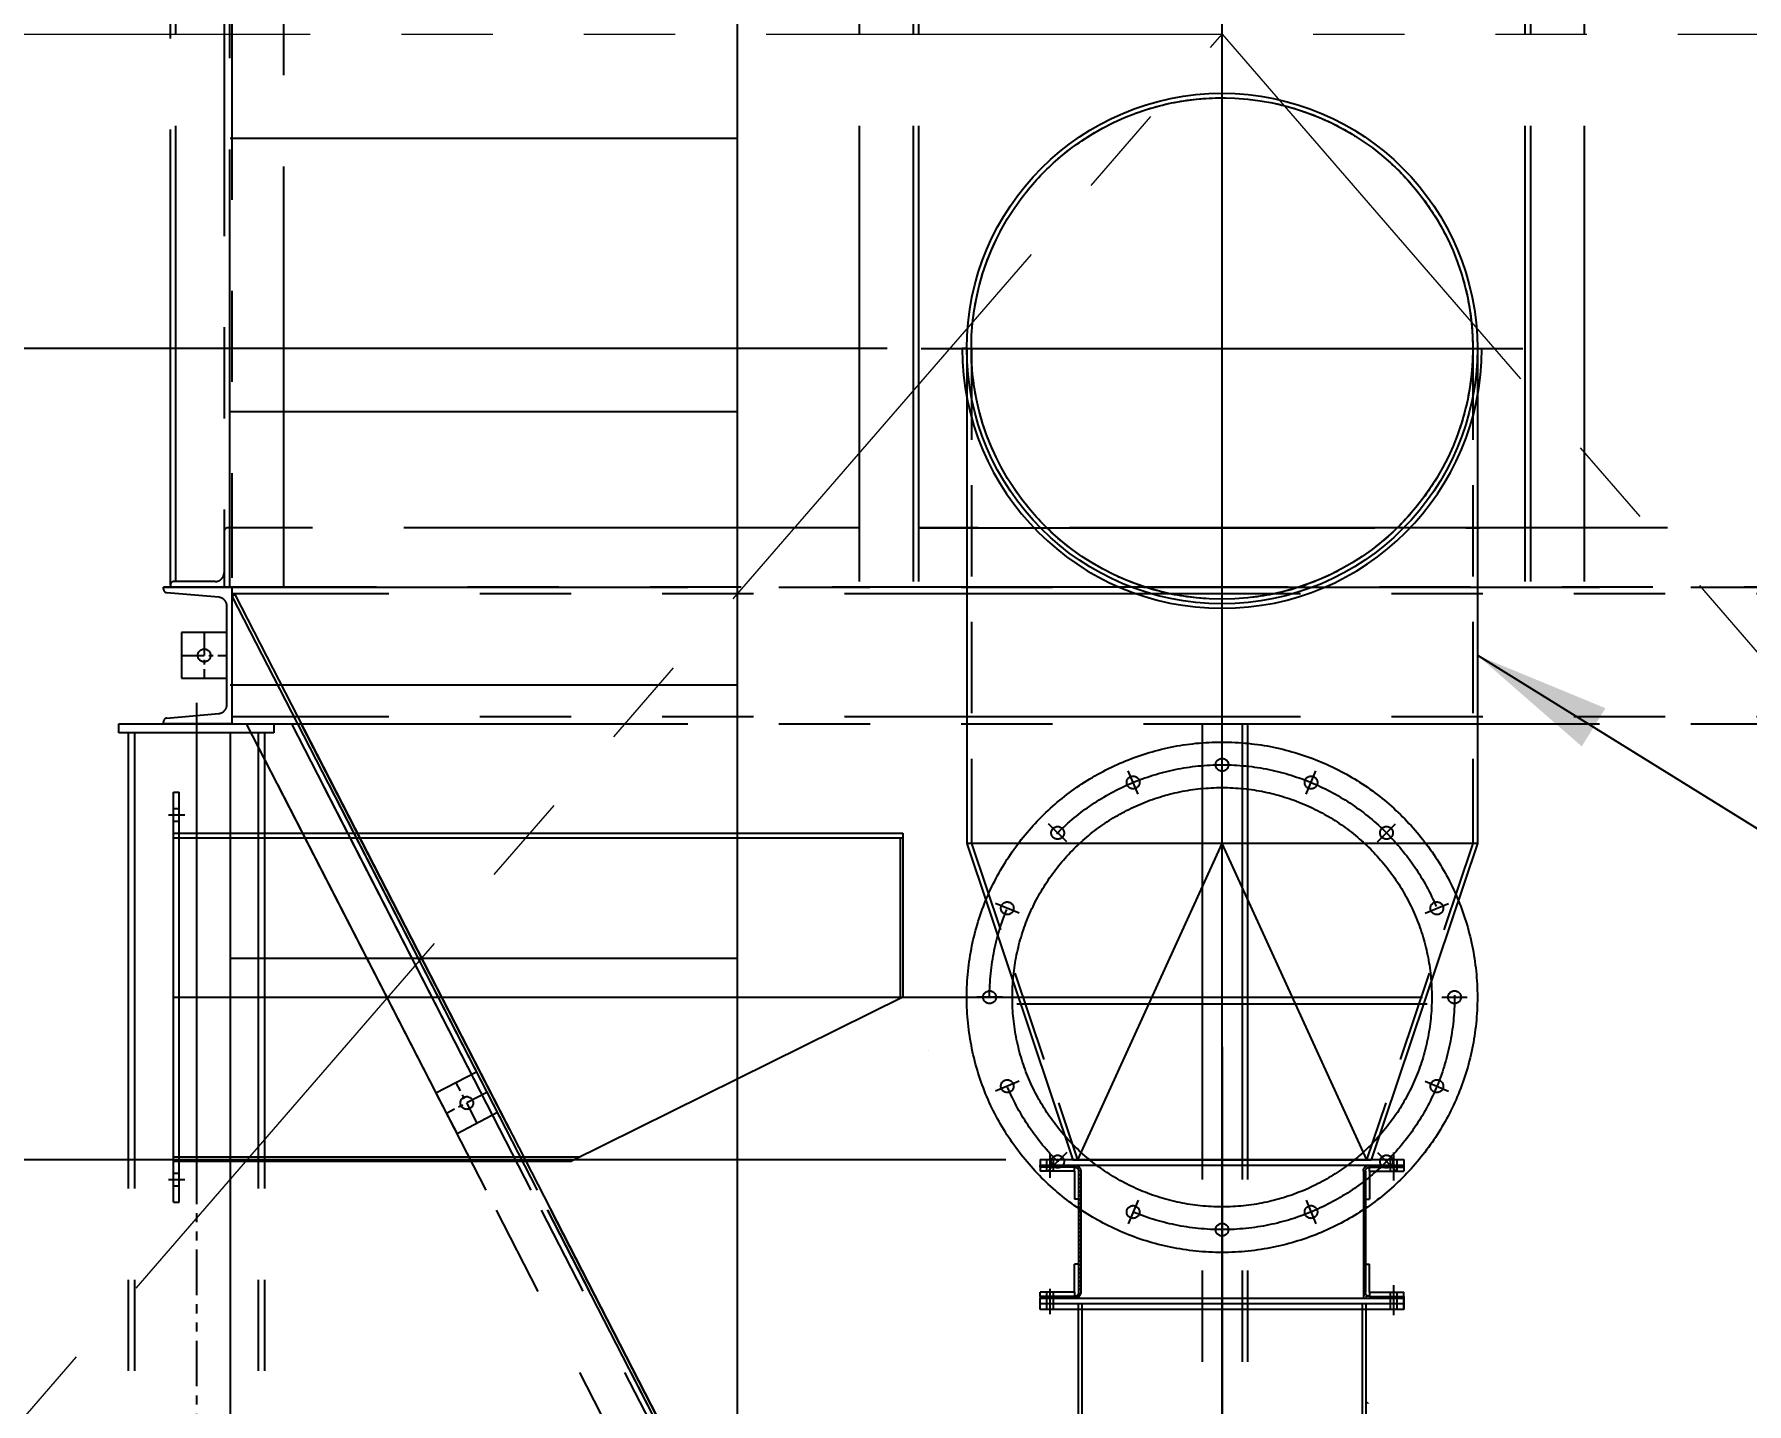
# Model space of a CAD drawing. Header units: inches. Extents: x 0 to 157513, y -28488 to 35640.
# Drawn here: x 32126 to 34004, y 23979 to 25481 of the extents above; entities that cross this region are included whole.
import ezdxf

# ---------------------------------------------------------------- set-up
doc = ezdxf.new("R2010")
doc.units = ezdxf.units.IN
doc.header["$LTSCALE"] = 400
doc.header["$MEASUREMENT"] = 0
for name, pattern in [('0', [0]), ('CENTER', [2, 1.25, -0.25, 0.25, -0.25]), ('DASHED2', [0.375, 0.25, -0.125]), ('HIDDEN', [9.525, 6.35, -3.175]), ('HIDDEN2', [4.7625, 3.175, -1.5875]), ('PHANTOM', [2.5, 1.25, -0.25, 0.25, -0.25, 0.25, -0.25])]:
    doc.linetypes.add(name, pattern=pattern)
for name, color, linetype in [('BF', 8, 'PHANTOM'), ('cen', 1, 'CENTER'), ('hid', 3, 'HIDDEN2')]:
    doc.layers.add(name, color=color, linetype=linetype)
doc.layers.add('BF STR', color=8, linetype='PHANTOM', lineweight=5)
doc.layers.add('R- PHANTOM', color=3, linetype='PHANTOM', lineweight=9)
doc.styles.add('ROMANS', font='romans')
doc.dimstyles.new('SAM2 60 SC', dxfattribs={"dimscale": 60, "dimtxt": 2.5, "dimasz": 2.5, "dimexe": 1.25, "dimexo": 0.625, "dimtad": 1, "dimtoh": 1, "dimdec": 0, "dimdsep": 46, "dimtxsty": 'ROMANS', "dimblk": 'OBLIQUE', "dimcen": 2.5, "dimclrd": 1, "dimclre": 1, "dimclrt": 256, "dimadec": 0, "dimazin": 2, "dimtfac": 1, "dimtdec": 0, "dimtofl": 0, "dimtmove": 0, "dimatfit": 3, "dimfxl": 1, "dimtolj": 1, "dimtzin": 0, "dimarcsym": 1})

# ---------------------------------------------------------------- blocks, each defined once
blk = doc.blocks.new('611bf4 strgaele')
at = {"layer": 'BF STR'}
for p, q in [((-272399.8, 39485.7), (-267399.8, 39485.7)), ((-272399.8, 36598.1), (-269899.8, 39485.7)), ((-269899.8, 39485.7), (-267399.8, 36598.1))]:
    blk.add_line(p, q, dxfattribs=at)
blk = doc.blocks.new('611bf4ele')
at = {"layer": 'BF', "linetype": '0'}
for p, q in [((-256041.6, 43461.3, 139.3), (-256041.6, 36398.1, 139.3)), ((-256041.6, 39371.5, 139.3), (-256597.6, 39371.5, 139.3)), ((-256041.6, 39071.5, 139.3), (-256597.6, 39071.5, 139.3)), ((-256041.6, 38771.5, 139.3), (-256597.6, 38771.5, 139.3)), ((-256597.6, 38719.2, 139.3), (-256597.6, 36388.1, 139.3)), ((-256041.6, 38471.5, 139.3), (-256597.6, 38471.5, 139.3))]:
    blk.add_line(p, q, dxfattribs=at)
at = {"layer": 'BF', "ltscale": 5}
for p, q in [((-255509.6, 38879.2, 139.3), (-255509.6, 42427.8, 139.3)), ((-256659.6, 38429.2, 139.3), (-255509.6, 38429.2, 139.3))]:
    blk.add_line(p, q, dxfattribs=at)
at = {"layer": 'BF'}
for p, q in [((-256598.1, 42359.3, 139.3), (-256598.1, 38879.2, 139.3)), ((-256663.1, 38881.2, 139.3), (-256663.1, 42335.3, 139.3)), ((-256657.1, 38885.2, 139.3), (-256657.1, 42334.3, 139.3)), ((-256595.6, 41804.2, 139.3), (-256595.6, 38944.2, 139.3)), ((-255848.1, 38885.2, 139.3), (-255848.1, 41808.2, 139.3)), ((-255171.1, 38885.2, 139.3), (-255171.1, 41808.2, 139.3)), ((-256604.1, 41764.2, 139.3), (-256604.1, 38879.2, 139.3)), ((-255907.1, 38885.2, 139.3), (-255907.1, 41764.2, 139.3)), ((-255842.1, 38885.2, 139.3), (-255842.1, 41764.2, 139.3)), ((-255177.1, 38885.2, 139.3), (-255177.1, 41764.2, 139.3)), ((-255112.1, 38885.2, 139.3), (-255112.1, 41764.2, 139.3)), ((-256539.1, 40340.7, 139.3), (-256539.1, 38944.2, 139.3)), ((-256604.1, 38940.2, 139.3), (-256604.1, 38895.2, 139.3)), ((-256598.1, 38944.2, 139.3), (-256600.1, 38944.2, 139.3)), ((-255907.1, 38944.2, 139.3), (-256598.1, 38944.2, 139.3)), ((-256598.1, 38944.2, 139.3), (-256598.1, 38879.2, 139.3)), ((-256595.6, 38944.2, 139.3), (-256595.6, 38889.2, 139.3)), ((-255842.1, 38944, 139.3), (-255227.1, 38944, 139.3)), ((-255177.1, 38944, 139.3), (-255842.1, 38944, 139.3)), ((-254421.1, 38944.2, 139.3), (-255112.1, 38944.2, 139.3)), ((-256663.1, 38881.2, 139.3), (-256663.1, 38879.2, 139.3)), ((-256614.1, 38885.2, 139.3), (-256659.1, 38885.2, 139.3)), ((-254437.1, 38879.2, 139.3), (-256670.6, 38879.2, 139.3)), ((-256598.1, 38879.2, 139.3), (-256663.1, 38879.2, 139.3)), ((-256595.6, 38879.2, 139.3), (-254423.6, 38879.2, 139.3)), ((-254423.6, 38871.7, 139.3), (-256595.6, 38871.7, 139.3)), ((-256595.6, 38869.2, 139.3), (-256592.4, 38870.9, 139.3)), ((-256595.6, 38869.2, 139.3), (-256523.7, 38729.2, 139.3)), ((-255509.6, 36948.1, 139.3), (-255509.6, 38879.2, 139.3)), ((-254423.6, 38736.7, 139.3), (-256595.6, 38736.7, 139.3)), ((-256719.6, 38719.2, 139.3), (-256719.6, 38729.2, 139.3)), ((-256719.6, 38729.2, 139.3), (-256549.6, 38729.2, 139.3)), ((-256549.6, 38719.2, 139.3), (-256719.6, 38719.2, 139.3)), ((-256709.5, 38719.2, 139.3), (-256709.5, 36408.1, 139.3)), ((-256702.5, 38719.2, 139.3), (-256702.5, 36408.1, 139.3)), ((-256634.6, 38729.2, 139.3), (-256634.6, 38249.2, 139.3)), ((-256595.6, 38729.2, 139.3), (-254423.6, 38729.2, 139.3)), ((-256579.9, 38729.2, 139.3), (-256054.5, 37706.2, 139.3)), ((-256566.7, 38719.2, 139.3), (-256566.7, 36408.1, 139.3)), ((-256559.7, 38719.2, 139.3), (-256559.7, 36408.1, 139.3)), ((-256549.6, 38729.2, 139.3), (-256549.6, 38719.2, 139.3)), ((-256530.4, 38729.2, 139.3), (-256015.4, 37726.5, 139.3)), ((-256523.7, 38729.2, 139.3), (-255634.6, 36998.1, 139.3)), ((-256520.1, 38729.2, 139.3), (-256246.3, 38196.1, 139.3)), ((-255531.6, 38729.2, 139.3), (-255531.6, 37729.2, 139.3)), ((-255487.6, 38729.2, 139.3), (-255487.6, 37729.2, 139.3)), ((-255481.6, 38729.2, 139.3), (-255481.6, 37729.2, 139.3)), ((-255509.6, 38670.2, 139.3), (-255509.6, 38698.2, 139.3)), ((-255601.8, 38651.9, 139.3), (-255612.5, 38677.7, 139.3)), ((-255417.4, 38651.9, 139.3), (-255406.6, 38677.7, 139.3)), ((-256545.6, 38662.4, 139.3), (-256306.1, 38196.1, 139.3)), ((-256496.1, 38662.4, 139.3), (-256256.6, 38196.1, 139.3)), ((-256489.3, 38662.4, 139.3), (-256249.8, 38196.1, 139.3)), ((-256659.6, 38204.2, 139.3), (-256659.6, 38654.2, 139.3)), ((-256659.6, 38654.2, 139.3), (-256653.6, 38654.2, 139.3)), ((-256659.6, 38636.2, 139.3), (-256653.6, 38636.2, 139.3)), ((-256653.6, 38204.2, 139.3), (-256653.6, 38654.2, 139.3)), ((-256665, 38629.2, 139.3), (-256647.4, 38629.2, 139.3)), ((-256659.6, 38622.2, 139.3), (-256653.6, 38622.2, 139.3)), ((-255680, 38599.6, 139.3), (-255699.8, 38619.4, 139.3)), ((-255339.2, 38599.6, 139.3), (-255319.4, 38619.4, 139.3)), ((-255732.2, 38521.4, 139.3), (-255758.1, 38532.2, 139.3)), ((-255286.9, 38521.4, 139.3), (-255261.1, 38532.2, 139.3)), ((-255789.6, 38429.2, 139.3), (-255229.6, 38429.2, 139.3)), ((-255750.6, 38429.2, 139.3), (-255778.6, 38429.2, 139.3)), ((-255268.6, 38429.2, 139.3), (-255240.6, 38429.2, 139.3)), ((-255831.6, 38370.4, 139.3), (-255831.6, 38370.4, 139.3)), ((-256327.4, 38346.9, 139.3), (-256371.8, 38323.8, 139.3)), ((-255732.2, 38337, 139.3), (-255758.1, 38326.3, 139.3)), ((-255286.9, 38337, 139.3), (-255261.1, 38326.3, 139.3)), ((-256371.8, 38323.8, 139.3), (-256348.7, 38279.5, 139.3)), ((-256304.3, 38302.6, 139.3), (-256348.7, 38279.5, 139.3)), ((-256659.6, 38249.2, 139.3), (-256223.1, 38249.2, 139.3)), ((-255680, 38258.8, 139.3), (-255699.8, 38239, 139.3)), ((-255339.2, 38258.8, 139.3), (-255319.4, 38239, 139.3)), ((-256665, 38229.2, 139.3), (-256647.4, 38229.2, 139.3)), ((-256659.6, 38236.2, 139.3), (-256653.6, 38236.2, 139.3)), ((-256659.6, 38222.2, 139.3), (-256653.6, 38222.2, 139.3)), ((-256659.6, 38204.2, 139.3), (-256653.6, 38204.2, 139.3)), ((-255601.8, 38206.6, 139.3), (-255612.5, 38180.7, 139.3)), ((-255417.4, 38206.6, 139.3), (-255406.6, 38180.7, 139.3)), ((-256249.8, 38196.1, 139.3), (-255634.6, 36998.1, 139.3)), ((-256246.3, 38196.1, 139.3), (-255631, 36998.1, 139.3)), ((-255509.6, 38188.2, 139.3), (-255509.6, 38160.2, 139.3))]:
    blk.add_line(p, q, dxfattribs=at)
at = {"layer": 'BF', "linetype": 'HIDDEN2'}
for p, q in [((-256539.1, 38944.2, 139.3), (-256539.1, 38879.2, 139.3)), ((-255112.1, 38944.2, 139.3), (-255177.1, 38944.2, 139.3))]:
    blk.add_line(p, q, dxfattribs=at)
at = {"layer": 'BF', "linetype": 'HIDDEN', "ltscale": 300}
for p, q in [((-256592.4, 38870.9, 139.3), (-255630.7, 36998.3, 139.3)), ((-256659.6, 38609.2, 139.3), (-255859.6, 38609.2, 139.3)), ((-256659.6, 38604.2, 139.3), (-255859.6, 38604.2, 139.3)), ((-255862.7, 38604.2, 139.3), (-255862.7, 38427.8, 139.3)), ((-255859.6, 38609.2, 139.3), (-255859.6, 38429.2, 139.3)), ((-255859.6, 38429.2, 139.3), (-256223.1, 38249.2, 139.3)), ((-256659.6, 38254.2, 139.3), (-256213.7, 38254.2, 139.3))]:
    blk.add_line(p, q, dxfattribs=at)
at = {"layer": 'BF', "linetype": 'CENTER', "ltscale": 0.05}
for p, q in [((-256626, 38829.2, 139.3), (-256626, 38779.2, 139.3)), ((-256651, 38804.2, 139.3), (-256601, 38804.2, 139.3)), ((-256315.9, 38324.8, 139.3), (-256360.2, 38301.7, 139.3)), ((-256326.5, 38291, 139.3), (-256349.7, 38335.4, 139.3))]:
    blk.add_line(p, q, dxfattribs=at)
at = {"layer": 'BF', "ltscale": 0.1}
blk.add_line((-256634.6, 38752.3, 139.3), (-256634.6, 36398.1, 139.3), dxfattribs=at)
at = {"layer": 'BF', "elevation": 139.3}
blk.add_lwpolyline([(-256670.6, 38731.5, -0.388879), (-256666.9, 38735.5), (-256610.1, 38740.5, 0.388879), (-256601, 38750.4), (-256601, 38858, 0.388879), (-256610.1, 38868), (-256666.9, 38873, -0.388879), (-256670.6, 38876.9), (-256670.6, 38879.2), (-256595.6, 38879.2), (-256595.6, 38729.2), (-256670.6, 38729.2)], format="xyb", close=True, dxfattribs=at)
blk.add_lwpolyline([(-256651, 38779.2), (-256601, 38779.2), (-256601, 38829.2), (-256651, 38829.2)], close=True, dxfattribs=at)
at = {"layer": 'BF'}
for centre, radius in [((-256626, 38804.2, 139.3), 7), ((-255509.6, 38429.2, 139.3), 255), ((-255509.6, 38684.2, 139.3), 7), ((-255607.2, 38664.8, 139.3), 7), ((-255412, 38664.8, 139.3), 7), ((-255689.9, 38609.5, 139.3), 7), ((-255329.3, 38609.5, 139.3), 7), ((-255745.2, 38526.8, 139.3), 7), ((-255274, 38526.8, 139.3), 7), ((-255764.6, 38429.2, 139.3), 7), ((-255254.6, 38429.2, 139.3), 7), ((-255745.2, 38331.6, 139.3), 7), ((-255274, 38331.6, 139.3), 7), ((-256338, 38313.2, 139.3), 7), ((-255689.9, 38248.9, 139.3), 7), ((-255329.3, 38248.9, 139.3), 7), ((-255607.2, 38193.6, 139.3), 7), ((-255412, 38193.6, 139.3), 7), ((-255509.6, 38174.2, 139.3), 7)]:
    blk.add_circle(centre, radius, dxfattribs=at)
at = {"layer": 'BF', "linetype": 'HIDDEN', "ltscale": 300}
for radius in [280, 230]:
    blk.add_circle((-255509.6, 38429.2, 139.3), radius, dxfattribs=at)
at = {"layer": 'BF'}
for centre, radius, start, end in [((-256600.1, 38940.2, 139.3), 4, 90, 180), ((-256659.1, 38881.2, 139.3), 4, 90, 180), ((-256614.1, 38895.2, 139.3), 10, 270, 0)]:
    blk.add_arc(centre, radius, start, end, dxfattribs=at)
blk = doc.blocks.new('611fn3eleupd')
at = {"layer": 'BF'}
for p, q in [((1847350.4, -536100.9), (1847350.4, -537684.5)), ((1847150.9, -536224.7), (1847150.9, -536237.5)), ((1847549.9, -536224.7), (1847150.9, -536224.7)), ((1847158.2, -536237.5), (1847158.2, -536224.7)), ((1847161.9, -536247.4), (1847161.9, -536217)), ((1847165.7, -536237.5), (1847165.7, -536224.7)), ((1847535.2, -536237.5), (1847535.2, -536224.7)), ((1847538.9, -536244.5), (1847538.9, -536219.1)), ((1847542.7, -536237.5), (1847542.7, -536224.7)), ((1847549.9, -536224.7), (1847549.9, -536237.5)), ((1847549.9, -536230.7), (1847150.9, -536230.7)), ((1847153.1, -536233, -0.7), (1847150.9, -536230.8, -0.7)), ((1847188.7, -536233), (1847150.9, -536233)), ((1847188.7, -536237.5), (1847150.9, -536237.5)), ((1847157.6, -536233, -0.7), (1847155.4, -536230.7, -0.7)), ((1847162.1, -536233, -0.7), (1847159.9, -536230.7, -0.7)), ((1847166.6, -536233, -0.7), (1847164.3, -536230.7, -0.7)), ((1847171.1, -536233, -0.7), (1847168.8, -536230.7, -0.7)), ((1847175.6, -536233, -0.7), (1847173.3, -536230.7, -0.7)), ((1847180.1, -536233, -0.7), (1847177.8, -536230.7, -0.7)), ((1847184.6, -536233, -0.7), (1847182.3, -536230.7, -0.7)), ((1847189.1, -536233, -0.7), (1847186.8, -536230.7, -0.7)), ((1847188.7, -536237.5), (1847188.7, -536233)), ((1847188.7, -536237.5), (1847188.7, -536268.2)), ((1847194.2, -536233.7, -0.7), (1847192.4, -536231.8, -0.7)), ((1847195.3, -536239.2, -0.7), (1847193.1, -536237.1, -0.7)), ((1847193.2, -536237.5), (1847193.2, -536320.7)), ((1847195.3, -536243.7, -0.7), (1847193.2, -536241.6, -0.7)), ((1847195.3, -536248.2, -0.7), (1847193.2, -536246.1, -0.7)), ((1847195.4, -536237.5), (1847195.4, -536320.7)), ((1847505.4, -536237.5), (1847505.4, -536320.7)), ((1847507.7, -536238.2, -0.7), (1847505.6, -536236.2, -0.7)), ((1847507.7, -536242.7, -0.7), (1847505.6, -536240.6, -0.7)), ((1847507.6, -536247.2, -0.7), (1847505.6, -536245.1, -0.7)), ((1847508.6, -536234.7, -0.7), (1847507, -536233.1, -0.7)), ((1847507.7, -536237.5), (1847507.7, -536320.7)), ((1847511.5, -536233, -0.7), (1847509.6, -536231.2, -0.7)), ((1847512.2, -536233), (1847549.9, -536233)), ((1847512.2, -536237.5), (1847512.2, -536233)), ((1847512.2, -536237.5), (1847549.9, -536237.5)), ((1847512.2, -536237.5), (1847512.2, -536268.2)), ((1847515.9, -536233, -0.7), (1847513.7, -536230.7, -0.7)), ((1847520.4, -536233, -0.7), (1847518.2, -536230.7, -0.7)), ((1847524.9, -536233, -0.7), (1847522.6, -536230.7, -0.7)), ((1847529.4, -536233, -0.7), (1847527.1, -536230.7, -0.7)), ((1847533.9, -536233, -0.7), (1847531.6, -536230.7, -0.7)), ((1847538.4, -536233, -0.7), (1847536.1, -536230.7, -0.7)), ((1847542.9, -536233, -0.7), (1847540.6, -536230.7, -0.7)), ((1847547.3, -536233, -0.7), (1847545.1, -536230.7, -0.7)), ((1847549.9, -536231.1, -0.7), (1847549.6, -536230.7, -0.7)), ((1847549.9, -536233), (1847549.9, -536230.7)), ((1847195.3, -536252.7, -0.7), (1847193.2, -536250.6, -0.7)), ((1847195.3, -536257.2, -0.7), (1847193.2, -536255.1, -0.7)), ((1847195.3, -536261.7, -0.7), (1847193.2, -536259.6, -0.7)), ((1847195.3, -536266.2, -0.7), (1847193.2, -536264.1, -0.7)), ((1847507.6, -536251.6, -0.7), (1847505.6, -536249.6, -0.7)), ((1847507.6, -536256.1, -0.7), (1847505.6, -536254.1, -0.7)), ((1847507.6, -536260.6, -0.7), (1847505.6, -536258.6, -0.7)), ((1847507.6, -536265.1, -0.7), (1847505.6, -536263, -0.7)), ((1847176.3, -536272), (1847176.4, -536272)), ((1847193.2, -536268.2), (1847188.7, -536268.2)), ((1847195.3, -536270.7, -0.7), (1847193.3, -536268.6, -0.7)), ((1847195.3, -536275.2, -0.7), (1847193.3, -536273.1, -0.7)), ((1847195.3, -536279.6, -0.7), (1847193.3, -536277.7, -0.7)), ((1847195.3, -536284.1, -0.7), (1847193.3, -536282.2, -0.7)), ((1847507.6, -536269.5, -0.7), (1847505.6, -536267.5, -0.7)), ((1847507.6, -536274, -0.7), (1847505.6, -536272, -0.7)), ((1847507.5, -536278.5, -0.7), (1847505.6, -536276.5, -0.7)), ((1847507.5, -536283, -0.7), (1847505.6, -536281, -0.7)), ((1847507.7, -536268.2), (1847512.2, -536268.2)), ((1847195.3, -536288.6, -0.7), (1847193.3, -536286.7, -0.7)), ((1847195.3, -536293.1, -0.7), (1847193.3, -536291.2, -0.7)), ((1847195.3, -536297.6, -0.7), (1847193.3, -536295.7, -0.7)), ((1847195.3, -536302.1, -0.7), (1847193.4, -536300.2, -0.7)), ((1847507.5, -536287.5, -0.7), (1847505.6, -536285.5, -0.7)), ((1847507.5, -536291.9, -0.7), (1847505.6, -536290, -0.7)), ((1847507.5, -536296.4, -0.7), (1847505.6, -536294.5, -0.7)), ((1847507.5, -536300.9, -0.7), (1847505.6, -536299, -0.7)), ((1847507.5, -536305.4, -0.7), (1847505.6, -536303.5, -0.7)), ((1847193.2, -536320.7), (1847193.2, -536370.2)), ((1847195.3, -536306.6, -0.7), (1847193.4, -536304.7, -0.7)), ((1847195.3, -536311.1, -0.7), (1847193.4, -536309.2, -0.7)), ((1847195.3, -536315.6, -0.7), (1847193.4, -536313.7, -0.7)), ((1847195.3, -536320.1, -0.7), (1847193.4, -536318.2, -0.7)), ((1847195.4, -536320.7), (1847195.4, -536377)), ((1847505.4, -536320.7), (1847505.4, -536370.2)), ((1847507.4, -536323.3, -0.7), (1847505.5, -536321.4, -0.7)), ((1847507.4, -536309.8, -0.7), (1847505.6, -536307.9, -0.7)), ((1847507.4, -536314.3, -0.7), (1847505.6, -536312.4, -0.7)), ((1847507.4, -536318.8, -0.7), (1847505.6, -536316.9, -0.7)), ((1847507.7, -536320.7), (1847507.7, -536370.2)), ((1847193.2, -536339.5), (1847188.7, -536339.5)), ((1847188.7, -536370.2), (1847188.7, -536339.5)), ((1847195.3, -536338.1, -0.7), (1847193.3, -536336.1, -0.7)), ((1847195.3, -536342.6, -0.7), (1847193.3, -536340.5, -0.7)), ((1847195.3, -536324.6, -0.7), (1847193.4, -536322.7, -0.7)), ((1847195.3, -536329.1, -0.7), (1847193.4, -536327.1, -0.7)), ((1847195.3, -536333.6, -0.7), (1847193.4, -536331.6, -0.7)), ((1847507.4, -536327.8, -0.7), (1847505.5, -536325.9, -0.7)), ((1847507.5, -536332.3, -0.7), (1847505.5, -536330.4, -0.7)), ((1847507.5, -536336.8, -0.7), (1847505.5, -536334.8, -0.7)), ((1847507.5, -536341.3, -0.7), (1847505.5, -536339.3, -0.7)), ((1847507.7, -536339.5), (1847512.2, -536339.5)), ((1847512.2, -536370.2), (1847512.2, -536339.5)), ((1847195.4, -536356.1, -0.7), (1847193.2, -536353.9, -0.7)), ((1847195.4, -536360.6, -0.7), (1847193.2, -536358.4, -0.7)), ((1847195.4, -536347.1, -0.7), (1847193.3, -536345, -0.7)), ((1847195.4, -536351.6, -0.7), (1847193.3, -536349.5, -0.7)), ((1847507.5, -536345.9, -0.7), (1847505.5, -536343.8, -0.7)), ((1847507.6, -536350.4, -0.7), (1847505.5, -536348.3, -0.7)), ((1847507.6, -536354.9, -0.7), (1847505.5, -536352.8, -0.7)), ((1847507.6, -536359.4, -0.7), (1847505.5, -536357.2, -0.7)), ((1847150.9, -536374.7), (1847150.9, -536370.2)), ((1847188.7, -536370.2), (1847150.9, -536370.2)), ((1847188.7, -536374.7), (1847150.9, -536374.7)), ((1847150.9, -536374.7), (1847150.9, -536377)), ((1847150.9, -536376.7), (1847150.9, -536389)), ((1847150.9, -536389), (1847150.9, -536377)), ((1847150.9, -536377), (1847549.9, -536377)), ((1847153.4, -536377, -0.7), (1847151.2, -536374.7, -0.7)), ((1847157.9, -536377, -0.7), (1847155.7, -536374.7, -0.7)), ((1847158.2, -536389), (1847158.2, -536370.2)), ((1847161.9, -536395.4), (1847161.9, -536362.5)), ((1847165.7, -536389), (1847165.7, -536370.2)), ((1847166.9, -536377, -0.7), (1847165.7, -536375.8, -0.7)), ((1847171.4, -536377, -0.7), (1847169.1, -536374.7, -0.7)), ((1847175.9, -536377, -0.7), (1847173.6, -536374.7, -0.7)), ((1847180.4, -536377, -0.7), (1847178.1, -536374.7, -0.7)), ((1847184.9, -536377, -0.7), (1847182.6, -536374.7, -0.7)), ((1847189.3, -536377, -0.7), (1847187.1, -536374.7, -0.7)), ((1847188.7, -536370.2), (1847188.7, -536374.7)), ((1847192.6, -536375.7, -0.7), (1847191, -536374.1, -0.7)), ((1847194.7, -536373.3, -0.7), (1847193, -536371.6, -0.7)), ((1847195.4, -536365.1, -0.7), (1847193.2, -536362.9, -0.7)), ((1847195.4, -536369.6, -0.7), (1847193.2, -536367.3, -0.7)), ((1847507.6, -536363.9, -0.7), (1847505.4, -536361.7, -0.7)), ((1847507.7, -536368.4, -0.7), (1847505.4, -536366.2, -0.7)), ((1847511.7, -536377, -0.7), (1847505.4, -536370.7, -0.7)), ((1847512.2, -536370.2), (1847549.9, -536370.2)), ((1847512.2, -536370.2), (1847512.2, -536374.7)), ((1847512.2, -536374.7), (1847549.9, -536374.7)), ((1847516.2, -536377, -0.7), (1847514, -536374.7, -0.7)), ((1847520.7, -536377, -0.7), (1847518.5, -536374.7, -0.7)), ((1847525.2, -536377, -0.7), (1847523, -536374.7, -0.7)), ((1847529.7, -536377, -0.7), (1847527.5, -536374.7, -0.7)), ((1847534.2, -536377, -0.7), (1847531.9, -536374.7, -0.7)), ((1847535.2, -536389), (1847535.2, -536370.2)), ((1847538.9, -536394.3), (1847538.9, -536366.4)), ((1847542.7, -536389), (1847542.7, -536370.2)), ((1847543.2, -536377, -0.7), (1847542.7, -536376.5, -0.7)), ((1847547.7, -536377, -0.7), (1847545.4, -536374.7, -0.7)), ((1847549.9, -536374.7), (1847549.9, -536370.2)), ((1847549.9, -536374.7), (1847549.9, -536377)), ((1847549.9, -536374.8, -0.7), (1847549.9, -536374.7, -0.7)), ((1847549.9, -536389), (1847549.9, -536376.7)), ((1847549.9, -536389), (1847549.9, -536377)), ((1847150.9, -536383), (1847549.9, -536383)), ((1847150.9, -536389), (1847549.9, -536389)), ((1847192.9, -536383), (1847192.9, -537725)), ((1847196.9, -536383), (1847196.9, -537672.3)), ((1847503.9, -537623), (1847503.9, -536383)), ((1847507.9, -537623), (1847507.9, -536383))]:
    blk.add_line(p, q, dxfattribs=at)
for centre, radius, start, end in [((1847188.7, -536237.5), 6.75, 0, 90), ((1847188.7, -536237.5), 4.5, 0, 90), ((1847512.2, -536237.5), 6.75, 90, 180), ((1847512.2, -536237.5), 4.5, 90, 180), ((1847188.7, -536370.2), 4.5, 270, 0), ((1847512.2, -536370.2), 6.75, 180, 270), ((1847512.2, -536370.2), 4.5, 180, 270)]:
    blk.add_arc(centre, radius, start, end, dxfattribs=at)
blk.add_solid([(1847192.9, -536492.5), (1847188.9, -536492.5), (1847192.9, -536488.8), (1847188.4, -536492.5)], dxfattribs=at)
blk = doc.blocks.new('_OBLIQUE')
at = {"color": 0, "linetype": 'ByBlock'}
blk.add_line((-0.5, -0.5), (0.5, 0.5), dxfattribs=at)
blk = doc.blocks.new('*D357')
at = {"color": 1, "lineweight": -2}
for p, q in [((33061.4, 25136.6), (31540.4, 25136.6)), ((31615.4, 25136.6), (31615.4, 24246.6)), ((33191.9, 24246.6), (31540.4, 24246.6))]:
    blk.add_line(p, q, dxfattribs=at)
at = {"layer": 'Defpoints', "color": 0}
for p in [(33098.9, 25136.6, 375.3), (31615.4, 24246.6), (33229.4, 24246.6, 385.1)]:
    blk.add_point(p, dxfattribs=at)
at = {"color": 1, "lineweight": -2, "xscale": 150, "yscale": 150, "zscale": 150}
for p, rotation in [((31615.4, 25136.6), 90), ((31615.4, 24246.6), 270)]:
    blk.add_blockref('_OBLIQUE', p, dxfattribs=dict(at, rotation=rotation))
at = {"insert": (31502.9, 24691.6), "char_height": 150, "attachment_point": 5, "rotation": 90, "style": 'ROMANS'}
blk.add_mtext('\\A1;890', dxfattribs=at)
blk = doc.blocks.new('*D358')
at = {"color": 1, "lineweight": -2}
for p, q in [((33154.4, 24246.6), (31540.4, 24246.6)), ((31615.4, 24246.6), (31615.4, 22393.9)), ((31758.9, 22393.9), (31540.4, 22393.9))]:
    blk.add_line(p, q, dxfattribs=at)
at = {"layer": 'Defpoints', "color": 0}
for p in [(33191.9, 24246.6), (31615.4, 22393.9), (31796.4, 22393.9, 385.1)]:
    blk.add_point(p, dxfattribs=at)
at = {"color": 1, "lineweight": -2, "xscale": 150, "yscale": 150, "zscale": 150}
for p, rotation in [((31615.4, 24246.6), 90), ((31615.4, 22393.9), 270)]:
    blk.add_blockref('_OBLIQUE', p, dxfattribs=dict(at, rotation=rotation))
at = {"insert": (31502.9, 23320.3), "char_height": 150, "attachment_point": 5, "rotation": 90, "style": 'ROMANS'}
blk.add_mtext('\\A1;1853', dxfattribs=at)

msp = doc.modelspace()

# ---------------------------------------------------------------- linework, layer by layer
at = {"ltscale": 10}
for p, q in [((33148.9, 25136.6, 375.3), (33143.9, 25136.6, 375.3)), ((33148.9, 25136.6, 375.3), (33148.9, 24593.4, 374.7)), ((33708.9, 25136.6, 375.3), (33708.9, 24593.4, 374.7)), ((33708.9, 25136.6, 375.3), (33713.9, 25136.6, 375.3)), ((33148.9, 24593.6, 375.3), (33265.4, 24246.6, 385.1)), ((33265.4, 24246.6, 385.1), (33592.4, 24246.6, 385.1))]:
    msp.add_line(p, q, dxfattribs=at)
at = {"color": 8, "ltscale": 10}
msp.add_line((33203.9, 24417.7, 364.6), (33653.9, 24417.7, 364.6), dxfattribs=at)
for radius in [280, 280, 275]:
    msp.add_circle((33428.9, 25136.6, 375.3), radius)
at = {"ltscale": 10}
msp.add_arc((33428.9, 25136.6, 375.3), 285, 180, 0, dxfattribs=at)
at = {"layer": 'cen', "ltscale": 5}
msp.add_line((33098.9, 25136.6, 375.3), (33758.9, 25136.6, 375.3), dxfattribs=at)
at = {"layer": 'cen', "ltscale": 15}
msp.add_line((33428.9, 24238.6, 364.6), (33428.9, 25136.6, 375.3), dxfattribs=at)
at = {"layer": 'cen', "color": 7, "ltscale": 15}
for p, q in [((33708.9, 24593.6, 368.5), (33148.9, 24593.6, 361.8)), ((33428.5, 24593.6, 382.1), (33270.4, 24246.6, 385.1)), ((33428.5, 24593.6, 382.1), (33587.4, 24246.6, 385.1)), ((33708.9, 24593.6, 375.3), (33592.4, 24246.6, 385.1))]:
    msp.add_line(p, q, dxfattribs=at)
at = {"layer": 'hid', "linetype": 'DASHED2'}
for p, q in [((33153.9, 25136.6, 375.3), (33153.9, 24593.4, 374.7)), ((33703.9, 25136.6, 375.3), (33703.9, 24593.4, 374.7)), ((33153.9, 24593.6, 375.3), (33270.4, 24246.6, 385.1)), ((33703.9, 24593.6, 375.3), (33587.4, 24246.6, 385.1))]:
    msp.add_line(p, q, dxfattribs=at)
msp.add_circle((33428.9, 25136.6, 375.3), 275, dxfattribs=at)
at = {"layer": 'R- PHANTOM', "color": 7, "ltscale": 0.5}
msp.add_line((33708.9, 24593.6, 375.3), (33148.9, 24593.6, 368.5), dxfattribs=at)

# ---------------------------------------------------------------- block references
msp.add_blockref('611bf4ele', (288938.5, -14004.3, 245.8))
at = {"xscale": -1}
msp.add_blockref('611fn3eleupd', (1880779.3, 560471.4, 385.1), dxfattribs=at)
at = {"layer": 'cen', "ltscale": 0.5}
msp.add_blockref('611bf4 strgaele', (303328.7, -14004.3, 169.4), dxfattribs=at)

# ---------------------------------------------------------------- dimensions: what is measured, and where the dimension line sits
for base, p1, p2, picture, middle in [((31615.4, 24246.6), (33098.9, 25136.6, 375.3), (33229.4, 24246.6, 385.1), '*D357', (31502.9, 24691.6)), ((31615.4, 22393.9), (33191.9, 24246.6), (31796.4, 22393.9, 385.1), '*D358', (31502.9, 23320.3))]:
    dim = msp.add_linear_dim(base=base, p1=p1, p2=p2, angle=90, dimstyle='SAM2 60 SC', override={"dimtoh": 0})
    dim.commit()
    dim.dimension.update_dxf_attribs({"geometry": picture, "text_midpoint": middle})

# ---------------------------------------------------------------- leaders
msp.add_leader([(33708.9, 24800, 374.9), (34140.9, 24532.4, 374.9), (34749.3, 24976.5, 374.9)], dimstyle='SAM2 60 SC', override={"dimgap": 0.625, "dimtad": 0, "dimtoh": 0})

doc.saveas('drawing.dxf')
